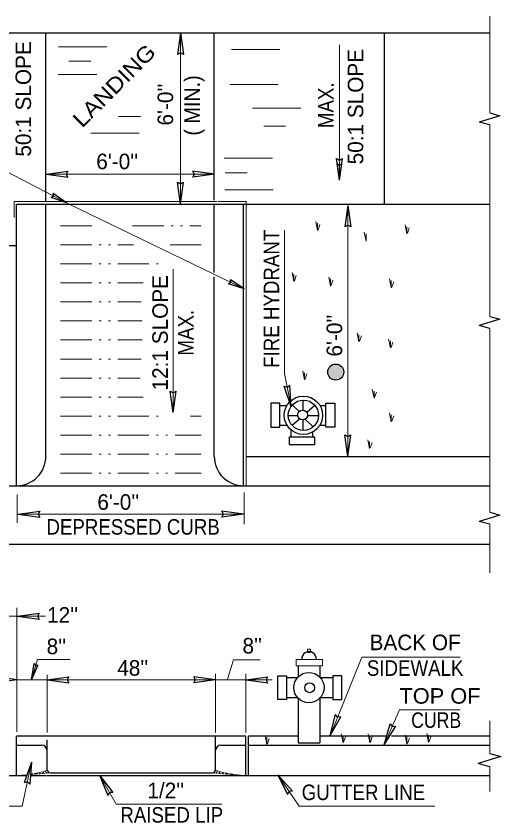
# Model space of a CAD drawing. Extents: x 1190 to 1565, y -209 to 70.
# Drawn here: x 1351.4 to 1389.6, y -83.2 to -19.7 of the extents above; entities that cross this region are included whole.
import ezdxf
from ezdxf.enums import TextEntityAlignment as Align

# ---------------------------------------------------------------- set-up
doc = ezdxf.new("R2010")
doc.units = 0
doc.header["$LTSCALE"] = 0.49
doc.linetypes.add('DASH_DOUBLE_DOT', pattern=[9.2, 5, -1.2, 0.3, -1.2, 0.3, -1.2])
doc.layers.add('1', color=7, linetype='Continuous', lineweight=13)

msp = doc.modelspace()

# ---------------------------------------------------------------- hatches: boundary and pattern name
at = {"layer": '1'}
msp.add_hatch(color=256, dxfattribs=at).paths.add_polyline_path([(1377.265, -47.7235, 1), (1375.9962, -47.7235, 1)])

# ---------------------------------------------------------------- linework, layer by layer
for p, q in [((1388.7656, -27.3177), (1388.7656, -19.6953)), ((1364.3925, -34.4748), (1364.3925, -21.0021)), ((1354.7936, -22.1234), (1358.602, -22.1234)), ((1376.9292, -32.6108), (1376.9292, -21.9465)), ((1368.4037, -22.3237), (1372.2122, -22.3237)), ((1355.604, -23.2388), (1357.3172, -23.2388)), ((1354.7575, -24.2863), (1357.7896, -24.2863)), ((1368.2809, -25.0884), (1372.0893, -25.0884)), ((1370.0815, -26.9365), (1373.8899, -26.9365)), ((1359.5196, -27.5893), (1361.2327, -27.5893)), ((1370.9533, -28.3598), (1372.6665, -28.3598)), ((1388.7656, -28.2606), (1388.7656, -36.9201)), ((1357.3229, -28.9208), (1361.1313, -28.9208)), ((1347.8873, -30.4688), (1355.6105, -34.4922)), ((1367.8332, -30.8852), (1371.6416, -30.8852)), ((1353.8226, -32.1482), (1367.0783, -32.1482)), ((1367.9249, -32.033), (1369.6381, -32.033)), ((1367.8791, -33.3645), (1371.6875, -33.3645)), ((1355.3259, -34.2952), (1367.2581, -34.2952)), ((1367.3697, -34.2952), (1369.5581, -34.2952)), ((1369.5581, -56.6714), (1369.5581, -34.2952)), ((1355.5771, -34.4785), (1369.4167, -41.1642)), ((1377.5771, -54.365), (1377.5771, -34.5939)), ((1375.2405, -36.5154), (1375.3805, -36.0951)), ((1388.7656, -43.3427), (1388.7656, -35.7203)), ((1382.2858, -36.7903), (1382.4258, -36.37)), ((1363.8255, -50.9163), (1363.8255, -39.6257)), ((1373.3739, -40.5316), (1373.5139, -40.1112)), ((1376.2671, -40.9052), (1376.4071, -40.4848)), ((1381.0554, -41.0345), (1381.1954, -40.6142)), ((1388.7656, -44.2856), (1388.7656, -52.9451)), ((1378.507, -45.2949), (1378.647, -44.8746)), ((1380.9837, -45.7758), (1381.1237, -45.3555)), ((1374.2138, -48.2837), (1374.3538, -47.8634)), ((1379.6914, -49.727), (1379.8314, -49.3067)), ((1381.0554, -51.5947), (1381.1954, -51.1744)), ((1388.7656, -58.763), (1388.7656, -51.1407)), ((1379.347, -53.7009), (1379.487, -53.2806)), ((1351.5208, -59.6), (1351.5208, -57.3668)), ((1369.4227, -59.7011), (1369.4227, -57.1957)), ((1351.5208, -58.9138), (1369.4227, -58.9138)), ((1388.7656, -59.7059), (1388.7656, -63.5276)), ((1351.4901, -76.0526), (1351.4901, -66.2853)), ((1347.3167, -66.9437), (1351.4901, -66.9437)), ((1351.5535, -66.9437), (1353.751, -66.9437)), ((1353.8881, -76.098), (1353.8881, -71.5743)), ((1367.1509, -76.098), (1367.1509, -71.4767)), ((1369.5509, -76.098), (1369.5509, -71.4767)), ((1380.6324, -76.6556), (1381.6547, -74.3256)), ((1381.6547, -74.3256), (1386.4234, -74.3256)), ((1388.7628, -77.7682), (1388.7628, -75.1853)), ((1371.2407, -76.9904), (1371.3807, -76.5701)), ((1377.2504, -76.8722), (1377.3904, -76.4518)), ((1379.3619, -76.8722), (1379.5019, -76.4518)), ((1382.2905, -76.965), (1382.4305, -76.5447)), ((1383.995, -76.8377), (1384.135, -76.4173)), ((1351.9274, -81.9153), (1352.6573, -78.4514)), ((1388.7628, -78.7968), (1388.7628, -80.7479))]:
    msp.add_line(p, q, dxfattribs=at)
at = {"layer": '1', "lineweight": 25}
for p, q in [((1341.8439, -21.0021), (1388.7656, -21.0021)), ((1353.7812, -34.2952), (1353.7812, -21.0021)), ((1364.3917, -21.0024), (1364.1577, -22.7054)), ((1364.3917, -21.0024), (1364.6257, -22.7054)), ((1367.0581, -34.1902), (1367.0581, -21.0021)), ((1380.4733, -34.4952), (1380.4733, -21.0021)), ((1388.7656, -28.2606), (1387.9343, -28.0388)), ((1376.9301, -32.6105), (1376.6961, -30.9075)), ((1376.9301, -32.6105), (1377.1641, -30.9075)), ((1376.9299, -32.6106), (1376.7544, -31.3333)), ((1376.9299, -32.6106), (1377.1054, -31.3333)), ((1353.8229, -32.1491), (1355.5259, -31.9151)), ((1353.8229, -32.1491), (1355.5259, -32.3831)), ((1367.0779, -32.1474), (1365.3749, -31.9134)), ((1367.0779, -32.1474), (1365.3749, -32.3814)), ((1364.3933, -34.4744), (1364.1593, -32.7714)), ((1364.3933, -34.4744), (1364.6273, -32.7714)), ((1355.4222, -34.4017), (1354.3705, -33.656)), ((1355.4222, -34.4017), (1354.2083, -33.9672)), ((1351.4823, -34.4952), (1367.0581, -34.4952)), ((1351.4823, -56.6971), (1351.4823, -34.4952)), ((1353.7822, -54.365), (1353.7822, -34.4992)), ((1367.0581, -34.4952), (1369.3581, -34.4952)), ((1367.0581, -39.8712), (1367.0581, -34.4952)), ((1369.3581, -56.6714), (1369.3581, -34.4952)), ((1369.3581, -34.4952), (1388.7656, -34.4952)), ((1377.5762, -34.5943), (1377.3422, -36.2972)), ((1377.5762, -34.5943), (1377.8102, -36.2972)), ((1340.6447, -37.7642), (1351.4823, -37.7642)), ((1367.0581, -54.365), (1367.0581, -40.2303)), ((1369.4167, -41.1636), (1368.343, -40.45)), ((1369.4167, -41.1636), (1368.1903, -40.766)), ((1388.7656, -44.2856), (1387.9343, -44.0637)), ((1373.1262, -50.4567), (1372.5595, -48.8337)), ((1373.1262, -50.4567), (1373.0182, -48.7411)), ((1363.8263, -50.916), (1363.5923, -49.213)), ((1363.8263, -50.916), (1364.0603, -49.213)), ((1374.0647, -50.7119), (1374.0647, -49.93)), ((1372.2435, -50.3431), (1372.7896, -50.3431)), ((1373.2142, -50.3314), (1373.7379, -50.8335)), ((1374.3457, -50.8864), (1374.9733, -50.3287)), ((1375.3763, -50.3431), (1375.8423, -50.3431)), ((1372.8898, -51.1385), (1373.6381, -51.1385)), ((1373.1893, -51.9139), (1373.7759, -51.3927)), ((1374.2218, -51.4245), (1374.874, -52.0496)), ((1374.4044, -51.1385), (1375.276, -51.1385)), ((1372.2435, -51.9049), (1372.7906, -51.9049)), ((1374.0647, -52.3099), (1374.0647, -51.4782)), ((1375.3753, -51.9049), (1375.8423, -51.9049)), ((1373.1252, -52.8595), (1373.1252, -52.3227)), ((1374.8307, -52.8595), (1374.8307, -52.4354)), ((1377.5779, -54.3647), (1377.3439, -52.6617)), ((1377.5779, -54.3647), (1377.8119, -52.6617)), ((1369.5581, -54.365), (1388.7628, -54.365)), ((1346.0266, -56.6714), (1388.7628, -56.6714)), ((1351.6085, -58.9146), (1353.3115, -58.6806)), ((1351.6085, -58.9146), (1353.3115, -59.1486)), ((1369.3569, -58.9129), (1367.6539, -58.6789)), ((1369.3569, -58.9129), (1367.6539, -59.1469)), ((1388.7656, -59.7059), (1387.9343, -59.4841)), ((1346.0266, -61.2714), (1388.7628, -61.2714)), ((1351.5538, -66.9446), (1353.2568, -66.7106)), ((1351.5538, -66.9446), (1353.2568, -67.1786)), ((1352.6482, -71.9444), (1352.8504, -70.6712)), ((1352.6482, -71.9444), (1353.1863, -70.7728)), ((1373.6702, -70.8182), (1373.6702, -71.7223)), ((1375.3756, -70.8182), (1375.3756, -71.7434)), ((1353.8884, -71.9587), (1355.5914, -71.7247)), ((1367.1434, -71.957), (1365.4404, -71.723)), ((1369.5694, -71.957), (1371.2724, -71.723)), ((1372.7885, -71.7728), (1373.6222, -71.7728)), ((1375.4027, -71.7728), (1376.3873, -71.7728)), ((1351.4957, -71.9585), (1350.2184, -71.783)), ((1351.4957, -71.9585), (1350.2184, -72.134)), ((1353.8884, -71.9587), (1355.5914, -72.1927)), ((1367.1434, -71.957), (1365.4404, -72.191)), ((1369.5694, -71.957), (1371.2724, -72.191)), ((1372.7885, -73.3347), (1373.5987, -73.3347)), ((1373.6702, -73.4124), (1373.6702, -76.9187)), ((1375.3756, -73.3914), (1375.3756, -76.9187)), ((1375.4262, -73.3347), (1376.3873, -73.3347)), ((1376.1846, -76.3496), (1376.6076, -74.6834)), ((1376.1846, -76.3496), (1377.0412, -74.8593)), ((1380.4523, -77.081), (1380.9222, -75.4275)), ((1380.4523, -77.081), (1381.3508, -75.6155)), ((1351.4823, -79.4949), (1351.4823, -76.3943)), ((1369.5499, -76.3943), (1351.4823, -76.3943)), ((1353.8881, -79.035), (1353.8881, -76.6872)), ((1367.1567, -79.0308), (1367.1567, -76.3943)), ((1369.5499, -79.4949), (1369.5499, -76.3943)), ((1369.7499, -79.4949), (1369.7499, -76.3943)), ((1373.6702, -76.3943), (1369.7499, -76.3943)), ((1380.5642, -76.3943), (1375.4143, -76.3943)), ((1388.7628, -76.3943), (1381.0134, -76.3943)), ((1351.4823, -77.1031), (1353.4476, -77.1031)), ((1353.0781, -77.1031), (1353.4645, -77.1031)), ((1367.5795, -77.1031), (1369.5499, -77.1031)), ((1369.7499, -77.1031), (1388.7628, -77.1031)), ((1373.6702, -76.9187), (1375.3756, -76.9187)), ((1352.6564, -78.4516), (1352.0763, -80.0697)), ((1352.6564, -78.4516), (1352.5342, -80.1662)), ((1388.7628, -78.7968), (1387.856, -78.5547)), ((1354.146, -79.2751), (1366.9275, -79.2751)), ((1337.3089, -79.4949), (1352.2647, -79.4949)), ((1352.5883, -79.4949), (1353.8407, -79.4949)), ((1353.8881, -79.4949), (1370.5865, -79.4949)), ((1358.0169, -79.4702), (1359.067, -80.8313)), ((1358.0169, -79.4702), (1358.661, -81.0641)), ((1370.5865, -79.4949), (1388.7628, -79.4949)), ((1372.0562, -79.4497), (1373.2095, -80.7243)), ((1372.0562, -79.4497), (1372.8229, -80.9882))]:
    msp.add_line(p, q, dxfattribs=at)
at = {"layer": '1', "linetype": 'DASH_DOUBLE_DOT'}
for p, q in [((1354.9497, -36.1945), (1357.996, -36.1945)), ((1360.6192, -36.1945), (1366.0361, -36.1945)), ((1354.9497, -37.6945), (1360.7037, -37.6945)), ((1363.5808, -37.6945), (1366.0361, -37.6945)), ((1354.9497, -39.1945), (1363.1577, -39.1945)), ((1354.9497, -40.6945), (1361.4653, -40.6945)), ((1354.9497, -42.1945), (1361.2961, -42.1945)), ((1354.9497, -43.6945), (1361.3808, -43.6945)), ((1354.9497, -45.1945), (1361.3808, -45.1945)), ((1354.9497, -46.6945), (1361.2961, -46.6945)), ((1354.9497, -48.1945), (1361.2115, -48.1945)), ((1354.9497, -49.6945), (1361.4653, -49.6945)), ((1354.9497, -51.1945), (1362.65, -51.1945)), ((1365.1886, -51.1945), (1366.0361, -51.1945)), ((1354.9497, -52.6945), (1366.0361, -52.6945)), ((1354.9497, -54.1945), (1366.0361, -54.1945)), ((1354.9497, -55.6945), (1366.0361, -55.6945))]:
    msp.add_line(p, q, dxfattribs=at)
at = {"layer": '1', "lineweight": 25}
for points in [[(1364.6257, -22.7054), (1364.3892, -22.5737), (1364.1577, -22.7054)], [(1388.7656, -27.3177), (1389.5712, -27.5327), (1387.9343, -28.0388)], [(1376.6961, -30.9075), (1376.9325, -31.0392), (1377.1641, -30.9075)], [(1376.7544, -31.3333), (1376.9317, -31.4322), (1377.1054, -31.3333)], [(1355.5259, -31.9151), (1355.3942, -32.1515), (1355.5259, -32.3831)], [(1365.3749, -32.3814), (1365.5067, -32.145), (1365.3749, -31.9134)], [(1364.1593, -32.7714), (1364.3957, -32.9032), (1364.6273, -32.7714)], [(1354.2083, -33.9672), (1354.3778, -33.8557), (1354.3705, -33.656)], [(1377.8102, -36.2972), (1377.5738, -36.1655), (1377.3422, -36.2972)], [(1368.1903, -40.766), (1368.3564, -40.6493), (1368.343, -40.45)], [(1388.7656, -43.3427), (1389.5712, -43.5577), (1387.9343, -44.0637)], [(1372.5595, -48.8337), (1372.8173, -48.9161), (1373.0182, -48.7411)], [(1363.5923, -49.213), (1363.8287, -49.3447), (1364.0603, -49.213)], [(1377.3439, -52.6617), (1377.5803, -52.7934), (1377.8119, -52.6617)], [(1353.3115, -58.6806), (1353.1798, -58.917), (1353.3115, -59.1486)], [(1367.6539, -59.1469), (1367.7857, -58.9105), (1367.6539, -58.6789)], [(1388.7656, -58.763), (1389.5712, -58.978), (1387.9343, -59.4841)], [(1353.2568, -66.7106), (1353.1251, -66.947), (1353.2568, -67.1786)], [(1352.8504, -70.6712), (1352.9915, -70.8171), (1353.1863, -70.7728)], [(1355.5914, -71.7247), (1355.4597, -71.9611), (1355.5914, -72.1927)], [(1365.4404, -72.191), (1365.5722, -71.9546), (1365.4404, -71.723)], [(1371.2724, -72.191), (1371.1407, -71.9546), (1371.2724, -71.723)], [(1377.0412, -74.8593), (1376.7727, -74.8925), (1376.6076, -74.6834)], [(1380.9222, -75.4275), (1381.0857, -75.6432), (1381.3508, -75.6155)], [(1388.7628, -77.7682), (1389.6418, -78.0027), (1387.856, -78.5547)], [(1352.5342, -80.1662), (1352.3301, -79.9886), (1352.0763, -80.0697)], [(1359.067, -80.8313), (1358.7963, -80.8346), (1358.661, -81.0641)], [(1373.2095, -80.7243), (1372.9399, -80.7488), (1372.8229, -80.9882)]]:
    msp.add_lwpolyline(points, dxfattribs=at)
at = {"layer": '1'}
for points in [[(1351.2822, -35.5385), (1351.2822, -34.2952), (1355.0387, -34.2952)], [(1375.0538, -35.8616), (1375.1938, -36.5621), (1375.1938, -36.0017)], [(1382.0992, -36.1365), (1382.2392, -36.837), (1382.2392, -36.2766)], [(1373.1254, -50.4572), (1372.598, -47.8468), (1372.598, -36.5562)], [(1378.8803, -36.7022), (1379.0203, -37.4027), (1379.0203, -36.8422)], [(1373.1872, -39.8777), (1373.3273, -40.5782), (1373.3273, -40.0178)], [(1376.0804, -40.2513), (1376.2204, -40.9518), (1376.2204, -40.3914)], [(1380.8687, -40.3807), (1381.0087, -41.0812), (1381.0087, -40.5207)], [(1378.3203, -44.6411), (1378.4603, -45.3416), (1378.4603, -44.7812)], [(1380.797, -45.122), (1380.937, -45.8225), (1380.937, -45.2621)], [(1374.0272, -47.6299), (1374.1672, -48.3304), (1374.1672, -47.77)], [(1379.5048, -49.0732), (1379.6447, -49.7737), (1379.6447, -49.2132)], [(1380.8687, -50.9409), (1381.0087, -51.6414), (1381.0087, -51.081)], [(1379.1603, -53.0471), (1379.3003, -53.7476), (1379.3003, -53.1872)], [(1355.6976, -70.359), (1353.1277, -70.359), (1352.6476, -71.9445)], [(1368.0983, -71.9115), (1368.5785, -70.374), (1370.6691, -70.374)], [(1386.4234, -70.1592), (1378.688, -70.1592), (1376.1771, -76.353)], [(1351.4823, -71.9578), (1353.8881, -71.9578), (1367.1509, -71.9578)], [(1367.1509, -71.9578), (1369.5509, -71.9578), (1371.6306, -71.9578)], [(1377.0638, -76.2183), (1377.2037, -76.9188), (1377.2037, -76.3584)], [(1379.1753, -76.2183), (1379.3152, -76.9188), (1379.3152, -76.3584)], [(1383.8083, -76.1838), (1383.9483, -76.8843), (1383.9483, -76.3239)], [(1371.054, -76.3366), (1371.194, -77.0371), (1371.194, -76.4767)], [(1382.1038, -76.3112), (1382.2438, -77.0117), (1382.2438, -76.4513)], [(1337.2078, -79.2083), (1336.5726, -81.9153), (1351.9274, -81.9153)], [(1358.0175, -79.4696), (1359.3173, -81.7368), (1367.6416, -81.7368)], [(1372.0567, -79.4489), (1373.7401, -81.9153), (1384.4338, -81.9153)]]:
    msp.add_lwpolyline(points, dxfattribs=at)
at = {"layer": '1', "lineweight": 25}
for points in [[(1371.5209, -52.0496), (1372.2147, -52.0496), (1372.2147, -50.1695), (1371.5209, -50.1695)], [(1376.5506, -52.0496), (1375.8568, -52.0496), (1375.8568, -50.1695), (1376.5506, -50.1695)], [(1372.9662, -53.4236), (1374.9752, -53.4236), (1374.9752, -52.845), (1372.9662, -52.845)], [(1372.0657, -71.6282), (1372.7595, -71.6282), (1372.7595, -73.5083), (1372.0657, -73.5083)], [(1377.0954, -71.6282), (1376.4017, -71.6282), (1376.4017, -73.5083), (1377.0954, -73.5083)]]:
    msp.add_lwpolyline(points, close=True, dxfattribs=at)
at = {"layer": '1'}
for points in [[(1374.3975, -69.7944), (1374.6419, -69.7944), (1374.6419, -69.5498), (1374.3975, -69.5498)], [(1373.5012, -70.8544), (1375.5925, -70.8544), (1375.5925, -70.3653), (1373.5012, -70.3653)]]:
    msp.add_lwpolyline(points, close=True, dxfattribs=at)
at = {"layer": '1', "lineweight": 25}
for centre, radius in [((1376.6306, -47.7235), 0.6344), ((1374.0829, -51.1231), 1.5104), ((1374.0829, -51.1231), 1.1932), ((1374.0213, -51.0951), 0.3857), ((1374.5125, -72.5674), 1.1932), ((1374.5662, -72.5827), 0.3857)]:
    msp.add_circle(centre, radius, dxfattribs=at)
for centre, radius, start, end in [((1351.4786, -54.3675), 2.3039, 269.80498, 0.0809), ((1369.3619, -54.3675), 2.3039, 179.9191, 270.19502), ((1374.5244, -70.3128), 0.5771, 354.78502, 185.21498), ((1353.4434, -77.549), 0.4465, 5.60299, 87.29077), ((1367.6006, -77.549), 0.4465, 92.70923, 174.39701), ((1354.1546, -79.0072), 0.268, 185.95679, 268.15588), ((1366.8901, -79.003), 0.268, 271.84412, 354.04321)]:
    msp.add_arc(centre, radius, start, end, dxfattribs=at)
at = {"layer": '1'}
for centre, radius, start, end in [((1351.1332, -70.193), 9.3085, 279.0454, 280.22056), ((1381.2893, -389.5455), 311.4554, 95.24829, 95.28519), ((1381.2893, -389.5455), 311.4554, 95.1815, 95.23324), ((1351.1332, -70.193), 9.3085, 280.84456, 282.42553), ((1353.0981, -79.3211), 0.0525, 158.91619, 249.31031), ((1351.1332, -70.193), 9.3085, 282.82464, 283.90464), ((1381.2893, -389.5455), 311.4554, 95.13212, 95.16957), ((1353.4775, -79.2302), 0.1713, 184.65568, 222.37377), ((1351.1332, -70.193), 9.3085, 284.25643, 285.40734), ((1381.2893, -389.5455), 311.4554, 95.08027, 95.11955), ((1353.7243, -79.1522), 0.1944, 190.25443, 240.17204), ((1351.1332, -70.193), 9.3085, 285.76452, 287.21924), ((1353.9567, -79.1038), 0.2124, 188.16894, 246.80208), ((1381.2893, -389.5455), 311.4554, 94.99965, 95.06764), ((1339.7572, -389.5455), 311.4554, 84.93236, 85.00035), ((1369.9133, -70.193), 9.3085, 252.78076, 254.23547), ((1367.0898, -79.1038), 0.2124, 293.19792, 351.83106), ((1339.7572, -389.5455), 311.4554, 84.88045, 84.91973), ((1367.3222, -79.1522), 0.1944, 299.82796, 349.74557), ((1369.9133, -70.193), 9.3085, 254.59266, 255.74357), ((1339.7572, -389.5455), 311.4554, 84.83043, 84.86788), ((1369.9133, -70.193), 9.3085, 256.09536, 257.17536), ((1367.569, -79.2302), 0.1713, 317.62622, 355.34432), ((1339.7572, -389.5455), 311.4554, 84.76676, 84.8185), ((1369.9133, -70.193), 9.3085, 257.57447, 259.15544), ((1367.9484, -79.3211), 0.0525, 290.68969, 21.08381), ((1339.7572, -389.5455), 311.4554, 84.68794, 84.75171), ((1369.9133, -70.193), 9.3085, 259.77944, 261.89261), ((1351.1332, -70.193), 9.3085, 272.14911, 277.29845), ((1369.9133, -70.193), 9.3085, 262.27163, 267.85089)]:
    msp.add_arc(centre, radius, start, end, dxfattribs=at)

# ---------------------------------------------------------------- texts
for s, p in [('50:1 SLOPE', (1352.6195, -30.7606)), ('50:1 SLOPE', (1378.7964, -31.3682)), ("6'-0''", (1363.813, -28.3112)), ("6'-0''", (1377.1339, -46.503))]:
    msp.add_text(s, height=1.223, rotation=90, dxfattribs=at).set_placement(p)
for s, rotation, width, p in [('LANDING', 45, 1.15, (1356.6429, -28.5517)), ('( MIN.)', 90, 0.95, (1365.9211, -29.101)), ('MAX.', 90, 0.9, (1376.4642, -28.5158)), ('FIRE HYDRANT', 90, 0.9, (1372.1711, -47.3897))]:
    msp.add_text(s, height=1.223, rotation=rotation, dxfattribs=dict(at, width=width)).set_placement(p)
for s, p in [("6'-0''", (1357.7562, -31.7487)), ("6'-0''", (1357.8429, -58.5676)), ("12''", (1353.8806, -67.4555)), ("8''", (1353.8445, -69.9368)), ("8''", (1369.2806, -69.8807)), ("48''", (1359.4108, -71.6293)), ("1/2''", (1361.7879, -81.2767))]:
    msp.add_text(s, height=1.223, dxfattribs=at).set_placement(p)
msp.add_text('12:1 SLOPE', height=1.223, rotation=90, dxfattribs=at).set_placement((1363.3977, -44.626), align=Align.CENTER)
at = {"layer": '1', "width": 0.9}
msp.add_text('MAX.', height=1.223, rotation=90, dxfattribs=at).set_placement((1365.4208, -44.6259), align=Align.CENTER)
at = {"layer": '1'}
for s, width, p in [('DEPRESSED CURB', 0.9, (1353.8312, -60.5247)), ('TOP OF ', 1.05, (1381.648, -73.8349)), ('CURB', 0.85, (1382.5732, -75.7425)), ('GUTTER LINE', 0.9, (1373.9445, -81.4245)), ('RAISED LIP', 0.9, (1359.6556, -83.2014))]:
    msp.add_text(s, height=1.223, dxfattribs=dict(at, width=width)).set_placement(p)
msp.add_text('BACK OF', height=1.223, dxfattribs=at).set_placement((1382.8865, -69.6206), align=Align.CENTER)
at = {"layer": '1', "width": 0.9}
msp.add_text('SIDEWALK', height=1.223, dxfattribs=at).set_placement((1382.8865, -71.6437), align=Align.CENTER)

doc.saveas('drawing.dxf')
